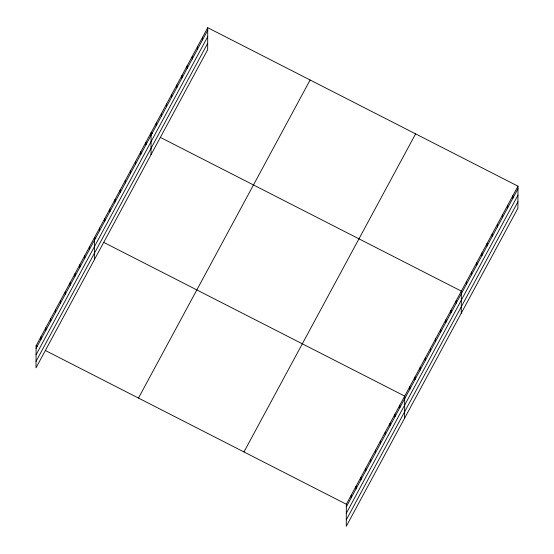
<?xml version="1.0" encoding="UTF-8"?>
<svg xmlns="http://www.w3.org/2000/svg" width="554" height="554" viewBox="0 0 554 554"><rect width="100%" height="100%" fill="white"/><g stroke="black" fill="none" stroke-linecap="round" stroke-linejoin="round"><path stroke-width="0.83" d="M207.736 27.7L36.093 345.772L36.017 367.828L207.66 49.756L207.736 27.7L517.983 186.172L517.907 208.228L346.264 526.3L346.34 504.244L517.983 186.172M40.948 339.36L40.954 336.763M45.809 330.35L45.823 327.746M50.677 321.341L50.684 318.737M55.538 312.324L55.545 309.721M60.4 303.315L60.407 300.711M65.261 294.306L65.275 291.702M70.129 285.289L70.136 282.685M74.991 276.28L74.998 273.676M79.852 267.263L79.866 264.667M84.714 258.254L84.727 255.65M89.582 249.245L89.589 246.641M94.374 259.688L94.45 237.624L95.884 238.358M99.595 230.686L99.602 228.082M104.741 221.143L104.748 218.546M109.893 211.607L109.9 209.003M115.038 202.065L115.052 199.461M120.19 192.522L120.197 189.918M125.336 182.979L125.349 180.375M130.488 173.437L130.495 170.833M135.64 163.894L135.647 161.29M140.785 154.351L140.799 151.748M145.937 144.809L145.944 142.205M151.02 154.718L151.097 132.662L152.523 133.396M156.235 125.723L156.242 123.12M161.387 116.181L161.394 113.577M166.532 106.638L166.539 104.034M171.685 97.095L171.692 94.492M176.83 87.553L176.844 84.956M181.982 78.017L181.989 75.413M187.127 68.474L187.141 65.871M192.28 58.932L192.286 56.328M197.432 49.389L197.439 46.785M202.577 39.846L202.584 37.243M351.194 497.831L351.201 495.228M356.056 488.822L356.07 486.218M360.924 479.812L360.931 477.209M365.785 470.796L365.792 468.192M370.647 461.787L370.654 459.183M375.508 452.77L375.522 450.173M380.376 443.761L380.383 441.157M385.238 434.751L385.245 432.148M390.099 425.735L390.106 423.131M394.96 416.726L394.974 414.122M399.829 407.716L399.836 405.113M404.621 418.152L404.697 396.096L103.757 242.382M409.842 389.157L409.849 386.554M414.988 379.615L414.994 377.011M420.14 370.072L420.147 367.468M425.285 360.529L425.299 357.932M430.437 350.994L430.444 348.39M435.582 341.451L435.596 338.847M440.735 331.908L440.742 329.305M445.887 322.366L445.894 319.762M451.032 312.823L451.039 310.219M456.184 303.28L456.191 300.677M461.267 313.19L461.344 291.134L160.404 137.42M466.482 284.195L466.489 281.591M471.627 274.652L471.641 272.049M476.779 265.11L476.786 262.506M481.932 255.567L481.938 252.963M487.077 246.024L487.091 243.421M492.229 236.482L492.236 233.878M497.374 226.939L497.388 224.342M502.526 217.403L502.533 214.8M507.679 207.861L507.686 205.257M512.824 198.318L512.831 195.714M36.086 348.376L207.729 30.304M36.065 354.795L207.702 36.723M36.038 361.409L207.681 43.337M138.472 398.07L310.115 79.998M243.961 451.946L415.604 133.874M346.333 506.848L517.976 188.776M346.312 513.267L517.948 195.195M346.285 519.881L517.928 201.808M36.093 345.772L37.527 346.506M45.4 350.523L346.34 504.244"/></g></svg>
